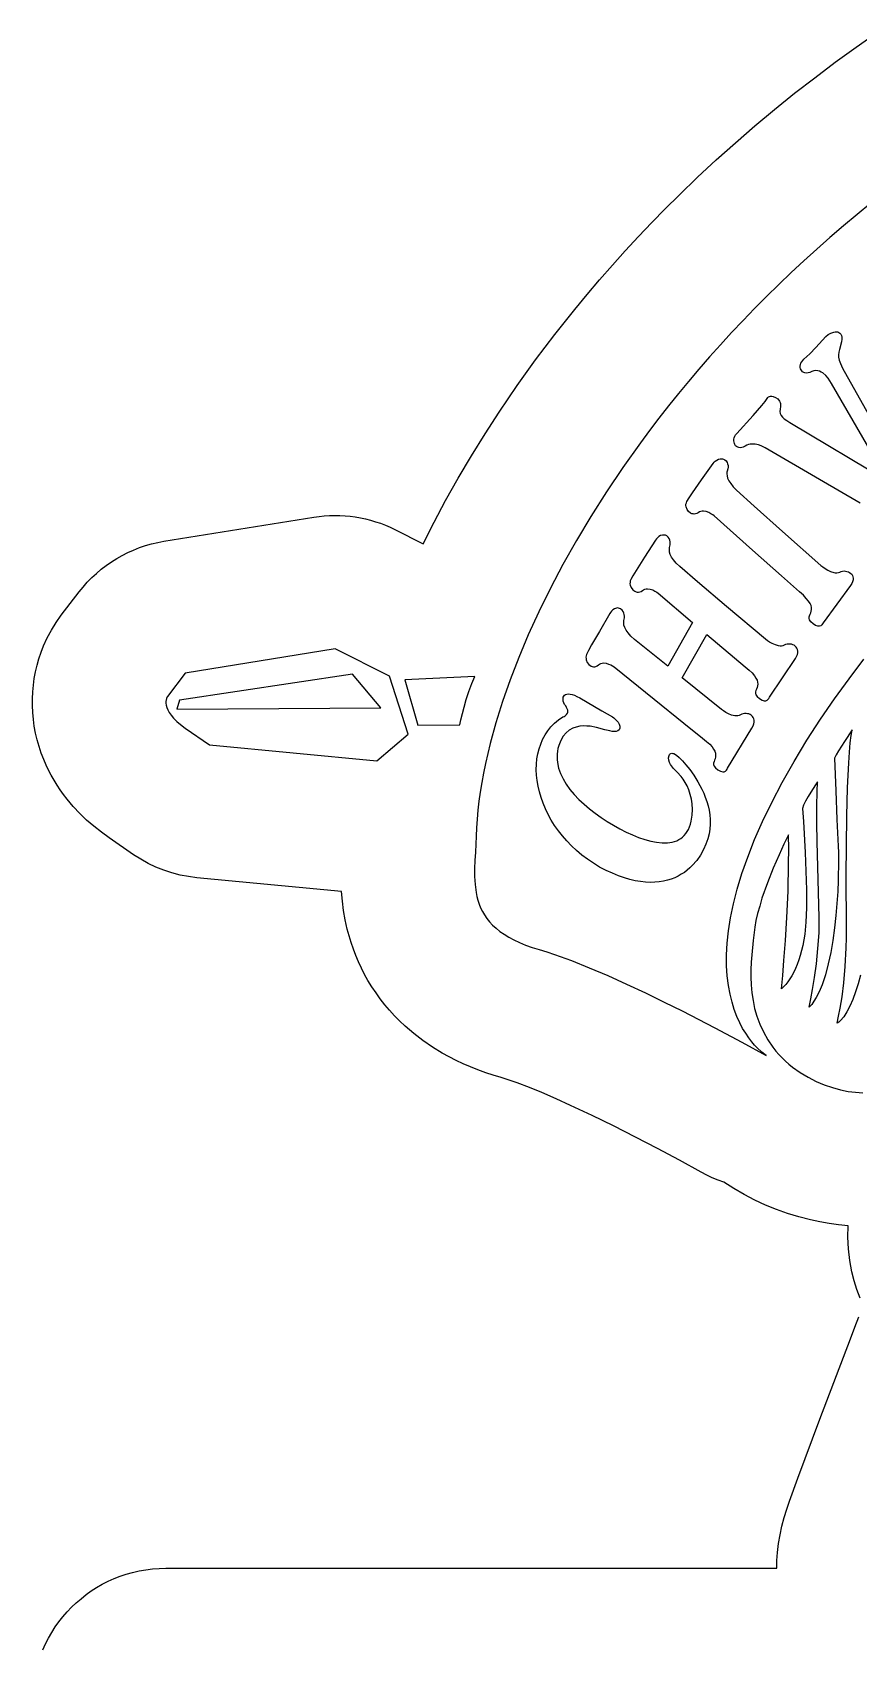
# Model space of a CAD drawing. Extents: x 0 to 500, y 0 to 300.
# Drawn here: x 0 to 61.8, y 137.7 to 258.8 of the extents above; entities that cross this region are included whole.
import ezdxf

# ---------------------------------------------------------------- set-up
doc = ezdxf.new("R2010")
doc.units = 0
doc.layers.add('Nível Padrão', color=18, linetype='CONTINUOUS')

msp = doc.modelspace()

# ---------------------------------------------------------------- linework, layer by layer
at = {"layer": 'Nível Padrão'}
for points in [[(61.95, 164.02), (61.71, 164.67), (61.51, 165.33), (61.34, 166), (61.18, 166.85), (61.08, 167.71), (61.03, 168.58), (61.05, 169.45), (60.34, 169.52), (59.63, 169.61), (58.93, 169.73), (58.24, 169.88), (57.38, 170.11), (56.53, 170.37), (55.69, 170.67), (54.87, 171), (54.07, 171.37), (53.28, 171.78), (52.51, 172.23), (51.76, 172.71), (51.32, 172.86), (50.89, 173.04), (50.47, 173.24), (50.06, 173.46), (48.43, 174.35), (46.8, 175.22), (45.15, 176.08), (43.5, 176.92), (41.89, 177.7), (40.28, 178.46), (39.21, 178.95), (38.13, 179.42), (37.21, 179.79), (36.28, 180.15), (35.69, 180.36), (35.09, 180.54), (34.5, 180.72), (33.93, 180.91), (33.35, 181.12), (32.78, 181.35), (32.25, 181.58), (31.72, 181.83), (31.19, 182.1), (30.68, 182.38), (29.94, 182.83), (29.23, 183.32), (28.55, 183.84), (27.9, 184.4), (27.49, 184.78), (27.11, 185.17), (26.73, 185.58), (26.38, 186), (26.04, 186.44), (25.72, 186.88), (25.41, 187.34), (25.12, 187.81), (24.87, 188.27), (24.63, 188.73), (24.41, 189.2), (24.21, 189.68), (24.03, 190.16), (23.86, 190.65), (23.71, 191.15), (23.57, 191.65), (23.42, 192.35), (23.29, 193.05), (23.2, 193.76), (23.14, 194.48), (12.31, 195.5), (11.68, 195.59), (11.05, 195.71), (10.43, 195.87), (9.83, 196.07), (9.24, 196.3), (8.67, 196.58), (8.11, 196.89), (7.57, 197.23), (5.75, 198.49), (5.16, 198.91), (4.59, 199.36), (4.06, 199.83), (3.55, 200.32), (3.06, 200.84), (2.6, 201.39), (2.34, 201.73), (2.08, 202.08), (1.85, 202.44), (1.62, 202.81), (1.41, 203.18), (1.21, 203.56), (1.02, 203.95), (0.85, 204.35), (0.66, 204.84), (0.5, 205.33), (0.36, 205.83), (0.24, 206.34), (0.14, 206.85), (0.07, 207.36), (0.02, 207.88), (0, 208.4), (0, 208.62), (0, 208.91), (0.02, 209.42), (0.07, 209.92), (0.14, 210.43), (0.24, 210.93), (0.35, 211.42), (0.49, 211.91), (0.65, 212.39), (0.84, 212.87), (1.11, 213.47), (1.43, 214.06), (1.78, 214.62), (2.16, 215.16), (3.49, 216.91), (3.79, 217.28), (4.11, 217.64), (4.44, 217.98), (4.79, 218.3), (5.15, 218.61), (5.52, 218.89), (5.91, 219.16), (6.31, 219.42), (6.72, 219.65), (7.14, 219.86), (7.57, 220.05), (8.01, 220.23), (8.46, 220.38), (8.91, 220.51), (9.38, 220.62), (9.85, 220.71), (21.07, 222.51), (21.46, 222.57), (21.85, 222.61), (22.24, 222.63), (22.62, 222.64), (23.01, 222.64), (23.4, 222.61), (23.79, 222.58), (24.17, 222.53), (24.56, 222.46), (24.94, 222.38), (25.31, 222.28), (25.69, 222.17), (26.05, 222.05), (26.42, 221.91), (26.78, 221.75), (27.13, 221.58), (29.26, 220.52), (30.08, 222.14), (30.93, 223.75), (31.88, 225.44), (32.86, 227.11), (33.88, 228.76), (34.93, 230.38), (36.28, 232.36), (37.67, 234.3), (39.11, 236.2), (40.6, 238.07), (41.52, 239.19), (42.46, 240.29), (43.41, 241.38), (44.38, 242.46), (45.36, 243.52), (46.36, 244.57), (47.37, 245.6), (48.4, 246.63), (49.78, 247.96), (51.19, 249.27), (52.62, 250.55), (54.07, 251.81), (55.55, 253.04), (57.04, 254.25), (58.56, 255.42), (60.1, 256.58), (61.67, 257.71), (63.26, 258.82)], [(62.77, 246.02), (61.73, 245.18), (60.7, 244.32), (59.69, 243.46), (58.71, 242.58), (57.74, 241.71), (56.79, 240.82), (55.86, 239.94), (54.95, 239.04), (54.06, 238.14), (53.19, 237.24), (52.33, 236.33), (51.5, 235.42), (50.68, 234.51), (49.89, 233.6), (49.11, 232.68), (48.35, 231.76), (47.61, 230.84), (46.89, 229.92), (46.19, 229), (45.51, 228.08), (44.2, 226.24), (42.97, 224.4), (41.81, 222.57), (40.72, 220.76), (39.71, 218.96), (38.77, 217.19), (37.91, 215.43), (37.12, 213.7), (36.41, 212), (35.76, 210.34), (35.19, 208.71), (34.69, 207.12), (34.27, 205.57), (33.92, 204.07), (33.77, 203.34), (33.63, 202.63), (33.52, 201.92), (33.42, 201.23), (33.35, 200.56), (33.29, 199.9), (33.24, 199.25), (33.22, 198.62), (33.19, 198.02), (33.16, 197.42), (33.12, 196.8), (33.1, 196.19), (33.09, 195.59), (33.13, 194.99), (33.21, 194.4), (33.27, 194.1), (33.34, 193.82), (33.44, 193.54), (33.55, 193.26), (33.69, 192.99), (33.84, 192.72), (34.02, 192.46), (34.22, 192.21), (34.45, 191.96), (34.71, 191.72), (35, 191.49), (35.31, 191.27), (35.66, 191.05), (36.04, 190.85), (36.46, 190.65), (36.91, 190.47), (37.4, 190.29), (37.93, 190.13), (38.5, 189.96), (39.09, 189.76), (40.35, 189.3), (41.68, 188.77), (43.06, 188.18), (44.47, 187.54), (45.89, 186.88), (47.28, 186.2), (48.63, 185.53), (51.09, 184.26), (53.09, 183.2), (54.92, 182.2), (54.83, 182.26), (54.6, 182.44), (54.25, 182.76), (54.05, 182.98), (53.84, 183.23), (53.62, 183.52), (53.39, 183.86), (53.16, 184.23), (52.95, 184.65), (52.74, 185.12), (52.54, 185.63), (52.37, 186.18), (52.22, 186.79), (52.1, 187.45), (52.01, 188.15), (51.96, 188.91), (51.96, 189.73), (52, 190.6), (52.1, 191.53), (52.26, 192.51), (52.47, 193.56), (52.76, 194.66), (53.11, 195.83), (53.54, 197.06), (54.06, 198.36), (54.66, 199.72), (55.35, 201.15), (56.13, 202.65), (57.02, 204.22), (57.98, 205.81), (58.99, 207.38), (60.04, 208.91), (61.13, 210.4), (62.24, 211.87)], [(61.97, 223.55), (58.91, 225.32), (54.84, 227.7), (54.7, 227.78), (54.54, 227.85), (54.34, 227.92), (54.11, 227.97), (53.86, 227.98), (53.73, 227.97), (53.6, 227.94), (53.47, 227.89), (53.34, 227.82), (53.21, 227.76), (53.1, 227.72), (52.99, 227.71), (52.89, 227.72), (52.8, 227.75), (52.71, 227.8), (52.64, 227.86), (52.59, 227.94), (52.55, 228.03), (52.52, 228.13), (52.5, 228.23), (52.51, 228.34), (52.53, 228.46), (52.57, 228.57), (52.63, 228.68), (52.72, 228.78), (53.95, 230.13), (54.6, 230.88), (54.84, 231.18), (54.99, 231.4), (55.04, 231.47), (55.1, 231.52), (55.18, 231.55), (55.26, 231.57), (55.35, 231.57), (55.44, 231.55), (55.63, 231.48), (55.79, 231.36), (55.92, 231.2), (55.96, 231.1), (55.99, 231.01), (56, 230.9), (55.99, 230.79), (55.96, 230.59), (55.95, 230.42), (55.98, 230.27), (56.04, 230.13), (56.14, 230.01), (56.28, 229.88), (56.46, 229.75), (56.69, 229.61), (64.05, 225.2), (59.81, 232.53), (59.69, 232.73), (59.56, 232.92), (59.38, 233.12), (59.17, 233.31), (59.05, 233.38), (58.92, 233.44), (58.78, 233.48), (58.64, 233.49), (58.5, 233.47), (58.35, 233.41), (58.2, 233.35), (58.06, 233.31), (57.94, 233.3), (57.83, 233.32), (57.74, 233.35), (57.65, 233.4), (57.59, 233.47), (57.54, 233.54), (57.5, 233.63), (57.48, 233.73), (57.48, 233.83), (57.5, 233.93), (57.53, 234.04), (57.59, 234.14), (57.66, 234.24), (57.75, 234.33), (58.2, 234.74), (58.65, 235.21), (59.4, 236.05), (59.56, 236.18), (59.76, 236.3), (59.98, 236.37), (60.08, 236.39), (60.19, 236.39), (60.28, 236.38), (60.37, 236.34), (60.45, 236.29), (60.51, 236.21), (60.55, 236.11), (60.58, 235.98), (60.58, 235.83), (60.55, 235.65), (60.42, 235.07), (60.37, 234.86), (60.34, 234.67), (60.35, 234.48), (60.39, 234.27), (60.49, 234.01), (60.63, 233.68), (60.63, 233.68), (65.6, 224.84)], [(0, 208.4), (0, 208.91)], [(61.99, 188.21), (61.81, 187.56), (61.62, 186.96), (61.41, 186.4), (61.19, 185.9), (60.97, 185.47), (60.73, 185.1), (60.48, 184.81), (60.36, 184.7), (60.23, 184.61), (60.35, 185.13), (60.47, 185.75), (60.6, 186.59), (60.73, 187.63), (60.84, 188.86), (60.92, 190.26), (60.93, 191.01), (60.93, 191.8), (60.92, 195.67), (60.93, 197.89), (60.96, 200.13), (61.02, 202.25), (61.1, 204.12), (61.15, 204.92), (61.21, 205.6), (61.28, 206.16), (61.35, 206.58), (60.78, 205.71), (60.34, 205.01), (60.16, 204.7), (60.05, 204.46), (60.13, 202.02), (60.21, 199.86), (60.31, 197.87), (60.33, 197.39), (60.34, 196.79), (60.32, 195.31), (60.28, 194.48), (60.22, 193.59), (60.14, 192.68), (60.04, 191.75), (59.91, 190.82), (59.76, 189.92), (59.57, 189.05), (59.36, 188.23), (59.11, 187.48), (58.97, 187.14), (58.82, 186.82), (58.67, 186.53), (58.5, 186.26), (58.33, 186.02), (58.14, 185.82), (58.27, 186.44), (58.4, 187.14), (58.54, 188.03), (58.68, 189.07), (58.8, 190.2), (58.88, 191.37), (58.89, 191.96), (58.89, 192.53), (58.74, 198.19), (58.72, 199.62), (58.71, 200.9), (58.73, 201.95), (58.77, 202.69), (58.62, 202.47), (58.26, 201.92), (58.07, 201.59), (57.88, 201.25), (57.73, 200.95), (57.64, 200.69), (57.71, 199.71), (57.84, 197.39), (57.9, 195.99), (57.94, 194.59), (57.95, 193.28), (57.93, 192.7), (57.9, 192.19), (57.81, 191.28), (57.66, 190.44), (57.58, 190.06), (57.48, 189.69), (57.37, 189.35), (57.25, 189.02), (57.12, 188.72), (56.99, 188.43), (56.85, 188.17), (56.7, 187.93), (56.55, 187.72), (56.39, 187.52), (56.22, 187.35), (56.06, 187.2), (56.16, 188.19), (56.25, 189.32), (56.37, 190.8), (56.47, 192.54), (56.56, 194.49), (56.6, 196.58), (56.61, 197.65), (56.6, 198.73), (56.25, 198.01), (55.89, 197.22), (55.46, 196.23), (55.02, 195.12), (54.61, 193.97), (54.44, 193.39), (54.28, 192.83), (54.16, 192.3), (54.08, 191.8), (53.95, 190.8), (53.84, 189.73), (53.8, 189.18), (53.77, 188.62), (53.77, 188.05), (53.8, 187.48), (53.85, 186.89), (53.94, 186.31), (54.06, 185.72), (54.23, 185.13), (54.45, 184.54), (54.72, 183.96), (55.05, 183.38), (55.43, 182.81), (55.65, 182.53), (55.88, 182.27), (56.12, 182.01), (56.37, 181.77), (56.63, 181.54), (56.9, 181.32), (57.47, 180.92), (58.06, 180.57), (58.66, 180.26), (59.27, 180), (59.88, 179.79), (60.48, 179.63), (61.06, 179.51), (61.62, 179.44), (62.15, 179.41)], [(0.79, 137.7), (0.99, 138.14), (1.21, 138.57), (1.45, 138.99), (1.71, 139.4), (1.99, 139.79), (2.28, 140.17), (2.6, 140.53), (2.93, 140.88), (3.28, 141.21), (3.64, 141.52), (4.02, 141.82), (4.41, 142.1), (4.81, 142.36), (5.23, 142.6), (5.66, 142.82), (6.11, 143.02), (6.56, 143.2), (7.03, 143.36), (7.5, 143.49), (7.98, 143.6), (8.48, 143.69), (8.98, 143.75), (9.49, 143.79), (10, 143.81), (55.72, 143.81), (55.73, 144.39), (55.77, 144.97), (55.85, 145.64), (55.96, 146.3), (56.1, 146.96), (56.28, 147.61), (56.47, 148.22), (56.68, 148.83), (57.3, 150.55), (58.95, 154.97), (61.23, 160.98), (61.56, 161.85), (61.87, 162.62)]]:
    msp.add_lwpolyline(points, dxfattribs=at)
for points in [[(61.23, 217.38), (59.18, 214.59), (59.14, 214.51), (59.08, 214.45), (59.01, 214.38), (58.91, 214.34), (58.78, 214.34), (58.62, 214.39), (58.43, 214.52), (58.26, 214.68), (58.17, 214.81), (58.13, 214.93), (58.13, 215.04), (58.17, 215.13), (58.22, 215.24), (58.27, 215.34), (58.3, 215.46), (58.32, 215.6), (58.31, 215.74), (58.28, 215.89), (58.21, 216.05), (58.09, 216.23), (57.93, 216.43), (57.71, 216.66), (57.42, 216.92), (56.06, 218.11), (53.91, 220.03), (51.03, 222.6), (50.92, 222.69), (50.79, 222.77), (50.62, 222.86), (50.44, 222.93), (50.24, 222.96), (50.13, 222.95), (50.03, 222.93), (49.93, 222.9), (49.84, 222.84), (49.74, 222.78), (49.64, 222.75), (49.54, 222.74), (49.45, 222.75), (49.36, 222.77), (49.27, 222.81), (49.12, 222.93), (49, 223.09), (48.93, 223.28), (48.92, 223.38), (48.92, 223.48), (48.95, 223.58), (48.99, 223.68), (49.15, 223.95), (49.42, 224.34), (50.08, 225.3), (50.96, 226.53), (51.03, 226.62), (51.11, 226.7), (51.22, 226.79), (51.35, 226.86), (51.49, 226.89), (51.65, 226.89), (51.73, 226.86), (51.82, 226.81), (51.92, 226.72), (52, 226.61), (52.04, 226.5), (52.07, 226.38), (52.07, 226.26), (52.06, 226.14), (52.01, 225.96), (51.99, 225.87), (51.98, 225.75), (52, 225.6), (52.04, 225.43), (52.13, 225.24), (52.27, 225.02), (52.46, 224.78), (52.71, 224.52), (54.02, 223.34), (56.15, 221.44), (59.02, 218.9), (59.17, 218.78), (59.33, 218.67), (59.53, 218.55), (59.75, 218.44), (59.99, 218.36), (60.1, 218.35), (60.22, 218.34), (60.33, 218.36), (60.43, 218.4), (60.53, 218.44), (60.64, 218.47), (60.75, 218.48), (60.86, 218.47), (60.97, 218.45), (61.08, 218.42), (61.17, 218.37), (61.26, 218.3), (61.33, 218.23), (61.38, 218.14), (61.42, 218.04), (61.44, 217.93), (61.43, 217.81), (61.39, 217.67), (61.33, 217.53), (61.23, 217.38)], [(56.28, 212.92), (56.18, 212.88), (56.07, 212.86), (55.96, 212.85), (55.84, 212.87), (55.61, 212.94), (55.38, 213.04), (55.18, 213.15), (55.02, 213.26), (54.87, 213.37), (51.95, 215.83), (49.78, 217.67), (48.45, 218.82), (48.19, 219.07), (47.99, 219.31), (47.85, 219.52), (47.75, 219.72), (47.7, 219.89), (47.68, 220.03), (47.68, 220.15), (47.7, 220.25), (47.74, 220.43), (47.75, 220.55), (47.74, 220.67), (47.72, 220.79), (47.67, 220.91), (47.59, 221.01), (47.48, 221.1), (47.4, 221.15), (47.32, 221.17), (47.16, 221.17), (47.02, 221.13), (46.89, 221.05), (46.79, 220.96), (46.71, 220.88), (46.65, 220.79), (45.82, 219.51), (45.19, 218.52), (44.95, 218.11), (44.79, 217.83), (44.75, 217.73), (44.74, 217.63), (44.73, 217.52), (44.75, 217.42), (44.82, 217.24), (44.94, 217.08), (45.1, 216.96), (45.19, 216.93), (45.28, 216.9), (45.38, 216.9), (45.47, 216.92), (45.57, 216.95), (45.66, 217.01), (45.75, 217.08), (45.85, 217.12), (45.95, 217.14), (46.05, 217.15), (46.25, 217.12), (46.44, 217.06), (46.6, 216.98), (46.73, 216.9), (46.85, 216.82), (49.42, 214.63), (47.56, 211.34), (45.06, 213.36), (44.79, 213.61), (44.59, 213.84), (44.44, 214.05), (44.34, 214.25), (44.28, 214.42), (44.26, 214.57), (44.26, 214.69), (44.27, 214.78), (44.31, 214.97), (44.31, 215.09), (44.3, 215.21), (44.27, 215.33), (44.22, 215.45), (44.14, 215.55), (44.03, 215.64), (43.94, 215.68), (43.86, 215.7), (43.78, 215.71), (43.71, 215.7), (43.57, 215.65), (43.45, 215.57), (43.35, 215.47), (43.27, 215.38), (43.21, 215.29), (42.44, 213.96), (41.85, 212.94), (41.63, 212.52), (41.48, 212.23), (41.45, 212.13), (41.43, 212.02), (41.44, 211.92), (41.45, 211.82), (41.53, 211.63), (41.66, 211.47), (41.82, 211.36), (41.91, 211.33), (42, 211.31), (42.09, 211.31), (42.18, 211.33), (42.28, 211.37), (42.37, 211.44), (42.46, 211.5), (42.55, 211.55), (42.65, 211.58), (42.75, 211.59), (42.95, 211.57), (43.13, 211.51), (43.3, 211.44), (43.43, 211.37), (43.55, 211.29), (46.53, 208.88), (48.76, 207.08), (50.17, 205.97), (50.46, 205.72), (50.7, 205.51), (50.87, 205.31), (50.99, 205.14), (51.07, 204.98), (51.12, 204.83), (51.13, 204.68), (51.13, 204.55), (51.1, 204.42), (51.06, 204.31), (51.02, 204.2), (50.99, 204.1), (50.99, 203.99), (51.04, 203.87), (51.14, 203.74), (51.31, 203.6), (51.51, 203.48), (51.67, 203.44), (51.79, 203.45), (51.89, 203.5), (51.96, 203.57), (52.01, 203.64), (52.04, 203.72), (53.85, 206.72), (53.94, 206.88), (53.99, 207.03), (54.02, 207.17), (54.02, 207.3), (53.99, 207.41), (53.95, 207.51), (53.89, 207.59), (53.81, 207.67), (53.73, 207.72), (53.63, 207.77), (53.53, 207.79), (53.42, 207.81), (53.31, 207.8), (53.2, 207.79), (53.1, 207.75), (53, 207.7), (52.9, 207.65), (52.8, 207.63), (52.69, 207.62), (52.57, 207.63), (52.34, 207.69), (52.11, 207.78), (51.91, 207.89), (51.74, 208), (51.59, 208.1), (48.64, 210.47), (50.49, 213.72), (53.36, 211.31), (53.65, 211.06), (53.87, 210.84), (54.04, 210.64), (54.16, 210.46), (54.24, 210.3), (54.27, 210.15), (54.29, 210.01), (54.28, 209.88), (54.25, 209.75), (54.2, 209.64), (54.16, 209.54), (54.13, 209.44), (54.12, 209.33), (54.16, 209.21), (54.26, 209.08), (54.43, 208.93), (54.62, 208.81), (54.78, 208.76), (54.91, 208.76), (55.01, 208.81), (55.08, 208.88), (55.13, 208.94), (55.17, 209.02), (57.11, 211.92), (57.2, 212.08), (57.26, 212.22), (57.29, 212.36), (57.29, 212.48), (57.27, 212.6), (57.23, 212.7), (57.17, 212.78), (57.1, 212.86), (57.01, 212.92), (56.92, 212.96), (56.81, 212.99), (56.71, 213.01), (56.6, 213.01), (56.49, 213), (56.38, 212.97), (56.28, 212.92)], [(28.13, 206.26), (26.73, 210.6), (22.66, 212.64), (11.44, 210.83), (10.11, 209.09), (10.08, 209.05), (10.03, 208.92), (10, 208.71), (10, 208.57), (10.02, 208.42), (10.06, 208.26), (10.13, 208.08), (10.24, 207.88), (10.38, 207.67), (10.56, 207.45), (10.8, 207.22), (11.08, 206.98), (11.43, 206.72), (13.26, 205.46), (25.79, 204.27), (28.13, 206.26)], [(11, 208.81), (10.82, 208.13), (26.08, 208.23), (23.96, 210.76), (11, 208.81)], [(31.99, 206.96), (32.08, 207.33), (32.32, 208.27), (32.48, 208.85), (32.68, 209.45), (32.89, 210.05), (33.12, 210.59), (27.88, 210.32), (28.84, 206.93), (31.99, 206.96)], [(39.7, 207.56), (39.8, 207.59), (39.89, 207.64), (39.99, 207.72), (40.06, 207.83), (40.08, 207.89), (40.08, 207.97), (40.07, 208.05), (40.04, 208.15), (39.99, 208.25), (39.92, 208.37), (39.84, 208.49), (39.78, 208.61), (39.74, 208.73), (39.72, 208.83), (39.72, 208.94), (39.74, 209.03), (39.77, 209.11), (39.83, 209.17), (39.91, 209.22), (40, 209.26), (40.12, 209.27), (40.25, 209.26), (40.4, 209.23), (40.57, 209.17), (40.76, 209.09), (40.97, 208.98), (42.63, 208.01), (43.43, 207.55), (43.53, 207.48), (43.73, 207.28), (43.84, 207.15), (43.92, 207.01), (43.97, 206.86), (43.97, 206.79), (43.96, 206.71), (43.91, 206.59), (43.82, 206.51), (43.7, 206.47), (43.55, 206.46), (43.39, 206.47), (43.22, 206.5), (42.86, 206.58), (42.23, 206.75), (41.76, 206.85), (41.5, 206.87), (41.24, 206.88), (40.97, 206.85), (40.7, 206.79), (40.44, 206.7), (40.19, 206.55), (39.95, 206.36), (39.74, 206.11), (39.56, 205.79), (39.4, 205.4), (39.34, 205.19), (39.3, 204.98), (39.28, 204.77), (39.27, 204.56), (39.27, 204.35), (39.3, 204.14), (39.38, 203.72), (39.53, 203.31), (39.72, 202.91), (39.96, 202.51), (40.24, 202.12), (40.56, 201.74), (40.91, 201.37), (41.3, 201.01), (41.7, 200.67), (42.13, 200.34), (42.58, 200.02), (43.03, 199.72), (43.5, 199.44), (43.97, 199.18), (44.44, 198.93), (44.91, 198.71), (45.38, 198.52), (45.84, 198.36), (46.29, 198.24), (46.72, 198.16), (47.14, 198.12), (47.53, 198.12), (47.89, 198.17), (48.07, 198.22), (48.23, 198.28), (48.38, 198.36), (48.53, 198.45), (48.66, 198.55), (48.79, 198.67), (48.91, 198.81), (49.01, 198.96), (49.1, 199.13), (49.19, 199.32), (49.26, 199.52), (49.31, 199.74), (49.39, 200.2), (49.41, 200.62), (49.39, 201.03), (49.33, 201.4), (49.24, 201.75), (49.13, 202.08), (49, 202.38), (48.85, 202.64), (48.7, 202.88), (48.55, 203.09), (48.27, 203.42), (48.07, 203.62), (47.99, 203.69), (47.91, 203.78), (47.76, 204), (47.68, 204.15), (47.64, 204.32), (47.62, 204.49), (47.66, 204.66), (47.7, 204.73), (47.75, 204.79), (47.8, 204.82), (47.87, 204.83), (47.94, 204.82), (48.02, 204.8), (48.2, 204.69), (48.41, 204.51), (48.65, 204.27), (48.92, 203.97), (49.2, 203.61), (49.51, 203.19), (49.82, 202.7), (50.11, 202.15), (50.25, 201.85), (50.37, 201.54), (50.48, 201.22), (50.57, 200.9), (50.65, 200.56), (50.7, 200.22), (50.73, 199.87), (50.73, 199.51), (50.71, 199.15), (50.66, 198.79), (50.56, 198.42), (50.42, 198.02), (50.24, 197.61), (50.01, 197.2), (49.73, 196.8), (49.39, 196.42), (49.21, 196.24), (49.01, 196.07), (48.8, 195.91), (48.57, 195.77), (48.33, 195.63), (48.08, 195.51), (47.81, 195.4), (47.53, 195.32), (47.23, 195.25), (46.92, 195.2), (46.59, 195.17), (46.25, 195.16), (45.89, 195.18), (45.52, 195.22), (45.13, 195.28), (44.73, 195.38), (44.31, 195.5), (43.87, 195.65), (43.42, 195.84), (42.95, 196.06), (42.46, 196.31), (41.99, 196.59), (41.54, 196.89), (41.12, 197.21), (40.72, 197.55), (40.35, 197.9), (40, 198.26), (39.67, 198.64), (39.37, 199.03), (39.09, 199.43), (38.84, 199.83), (38.61, 200.25), (38.41, 200.66), (38.23, 201.09), (38.08, 201.51), (37.95, 201.93), (37.86, 202.36), (37.78, 202.78), (37.74, 203.19), (37.72, 203.6), (37.73, 204.01), (37.77, 204.4), (37.83, 204.79), (37.92, 205.16), (38.05, 205.52), (38.19, 205.87), (38.37, 206.2), (38.58, 206.51), (38.81, 206.81), (39.08, 207.08), (39.38, 207.33), (39.7, 207.56)]]:
    msp.add_lwpolyline(points, close=True, dxfattribs=at)

doc.saveas('drawing.dxf')
